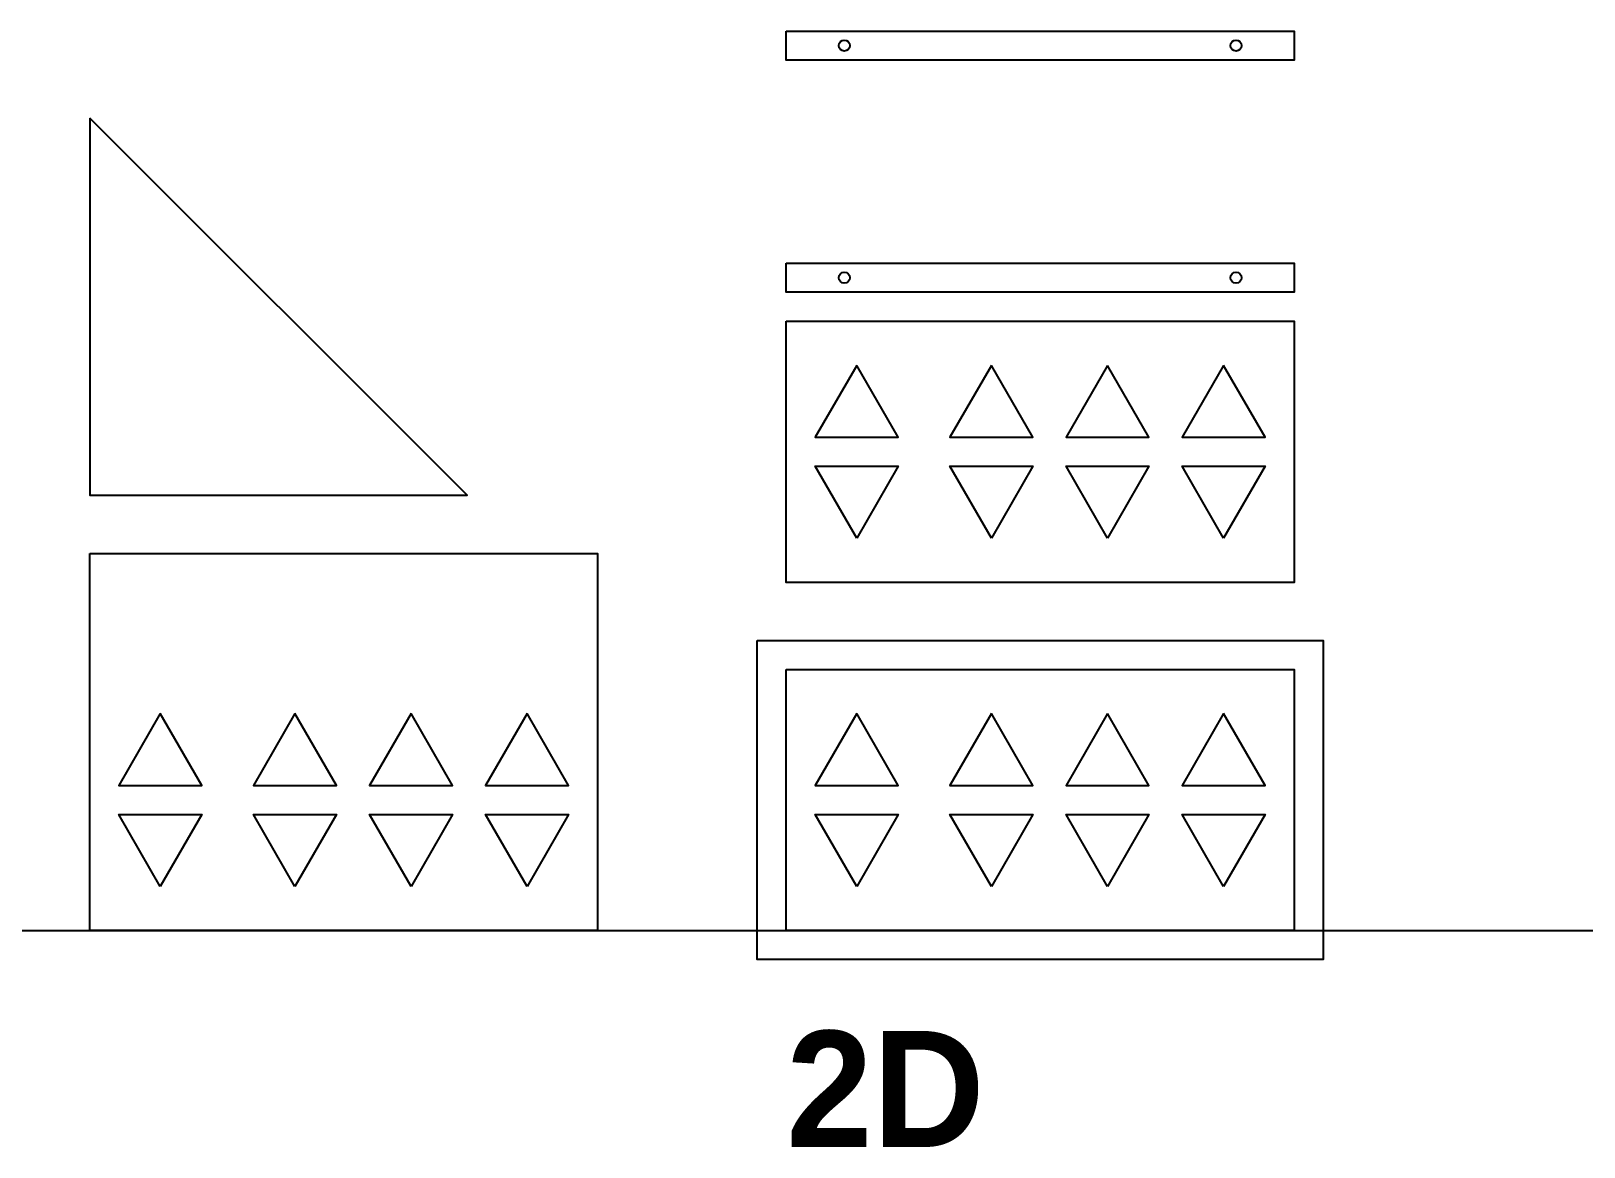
# Model space of a CAD drawing. Header units: inches. Extents: x -1 to 177, y -4 to 30.
# Drawn here: x 46.99 to 73.74, y -3.73 to 15.5 of the extents above; entities that cross this region are included whole.
import ezdxf

# ---------------------------------------------------------------- set-up
doc = ezdxf.new("R2010")
doc.units = ezdxf.units.IN
doc.header["$MEASUREMENT"] = 0
doc.layers.add('G-ANNO-TEXT', color=7, linetype='Continuous')
doc.layers.add('M-ENCL', color=6, linetype='Continuous')
doc.layers.add('G-VPRT', color=7, linetype='Continuous', plot=False)
doc.styles.add('RJR', font='cityb___.ttf', dxfattribs={"height": 0.1})

msp = doc.modelspace()

# ---------------------------------------------------------------- linework, layer by layer
at = {"layer": 'G-ANNO-TEXT'}
msp.add_line((0, 0), (100, 0), dxfattribs=at)
at = {"layer": 'G-VPRT'}
msp.add_lwpolyline([(59.5, 5), (69.25, 5), (69.25, -0.5), (59.5, -0.5)], close=True, dxfattribs=at)
at = {"layer": 'M-ENCL'}
for points in [[(60, 15.5), (68.75, 15.5), (68.75, 15), (60, 15)], [(60, 11.5), (68.75, 11.5), (68.75, 11), (60, 11)], [(60, 10.5), (68.75, 10.5), (68.75, 6), (60, 6)], [(48, 6.5), (56.75, 6.5), (56.75, 0), (48, 0)], [(60, 4.5), (68.75, 4.5), (68.75, 0), (60, 0)]]:
    msp.add_lwpolyline(points, close=True, dxfattribs=at)
for points in [[(48, 14), (48, 7.5), (54.5, 7.5), (48, 14)], [(61.215, 9.73842), (60.5, 8.5), (61.93, 8.5), (61.215, 9.73842)], [(63.535, 9.73842), (62.82, 8.5), (64.25, 8.5), (63.535, 9.73842)], [(65.535, 9.73842), (64.82, 8.5), (66.25, 8.5), (65.535, 9.73842)], [(67.535, 9.73842), (66.82, 8.5), (68.25, 8.5), (67.535, 9.73842)], [(61.215, 6.76158), (60.5, 8), (61.93, 8), (61.215, 6.76158)], [(63.535, 6.76158), (62.82, 8), (64.25, 8), (63.535, 6.76158)], [(65.535, 6.76158), (64.82, 8), (66.25, 8), (65.535, 6.76158)], [(67.535, 6.76158), (66.82, 8), (68.25, 8), (67.535, 6.76158)], [(49.215, 3.73842), (48.5, 2.5), (49.93, 2.5), (49.215, 3.73842)], [(51.535, 3.73842), (50.82, 2.5), (52.25, 2.5), (51.535, 3.73842)], [(53.535, 3.73842), (52.82, 2.5), (54.25, 2.5), (53.535, 3.73842)], [(55.535, 3.73842), (54.82, 2.5), (56.25, 2.5), (55.535, 3.73842)], [(61.215, 3.73842), (60.5, 2.5), (61.93, 2.5), (61.215, 3.73842)], [(63.535, 3.73842), (62.82, 2.5), (64.25, 2.5), (63.535, 3.73842)], [(65.535, 3.73842), (64.82, 2.5), (66.25, 2.5), (65.535, 3.73842)], [(67.535, 3.73842), (66.82, 2.5), (68.25, 2.5), (67.535, 3.73842)], [(49.215, 0.76158), (48.5, 2), (49.93, 2), (49.215, 0.76158)], [(51.535, 0.76158), (50.82, 2), (52.25, 2), (51.535, 0.76158)], [(53.535, 0.76158), (52.82, 2), (54.25, 2), (53.535, 0.76158)], [(55.535, 0.76158), (54.82, 2), (56.25, 2), (55.535, 0.76158)], [(61.215, 0.76158), (60.5, 2), (61.93, 2), (61.215, 0.76158)], [(63.535, 0.76158), (62.82, 2), (64.25, 2), (63.535, 0.76158)], [(65.535, 0.76158), (64.82, 2), (66.25, 2), (65.535, 0.76158)], [(67.535, 0.76158), (66.82, 2), (68.25, 2), (67.535, 0.76158)]]:
    msp.add_lwpolyline(points, dxfattribs=at)
for centre in [(61, 15.25), (67.75, 15.25), (61, 11.25), (67.75, 11.25)]:
    msp.add_circle(centre, 0.095, dxfattribs=at)

# ---------------------------------------------------------------- texts
at = {"layer": 'G-ANNO-TEXT', "style": 'RJR'}
msp.add_text('2D', height=2, dxfattribs=at).set_placement((60, -3.72825))

doc.saveas('drawing.dxf')
